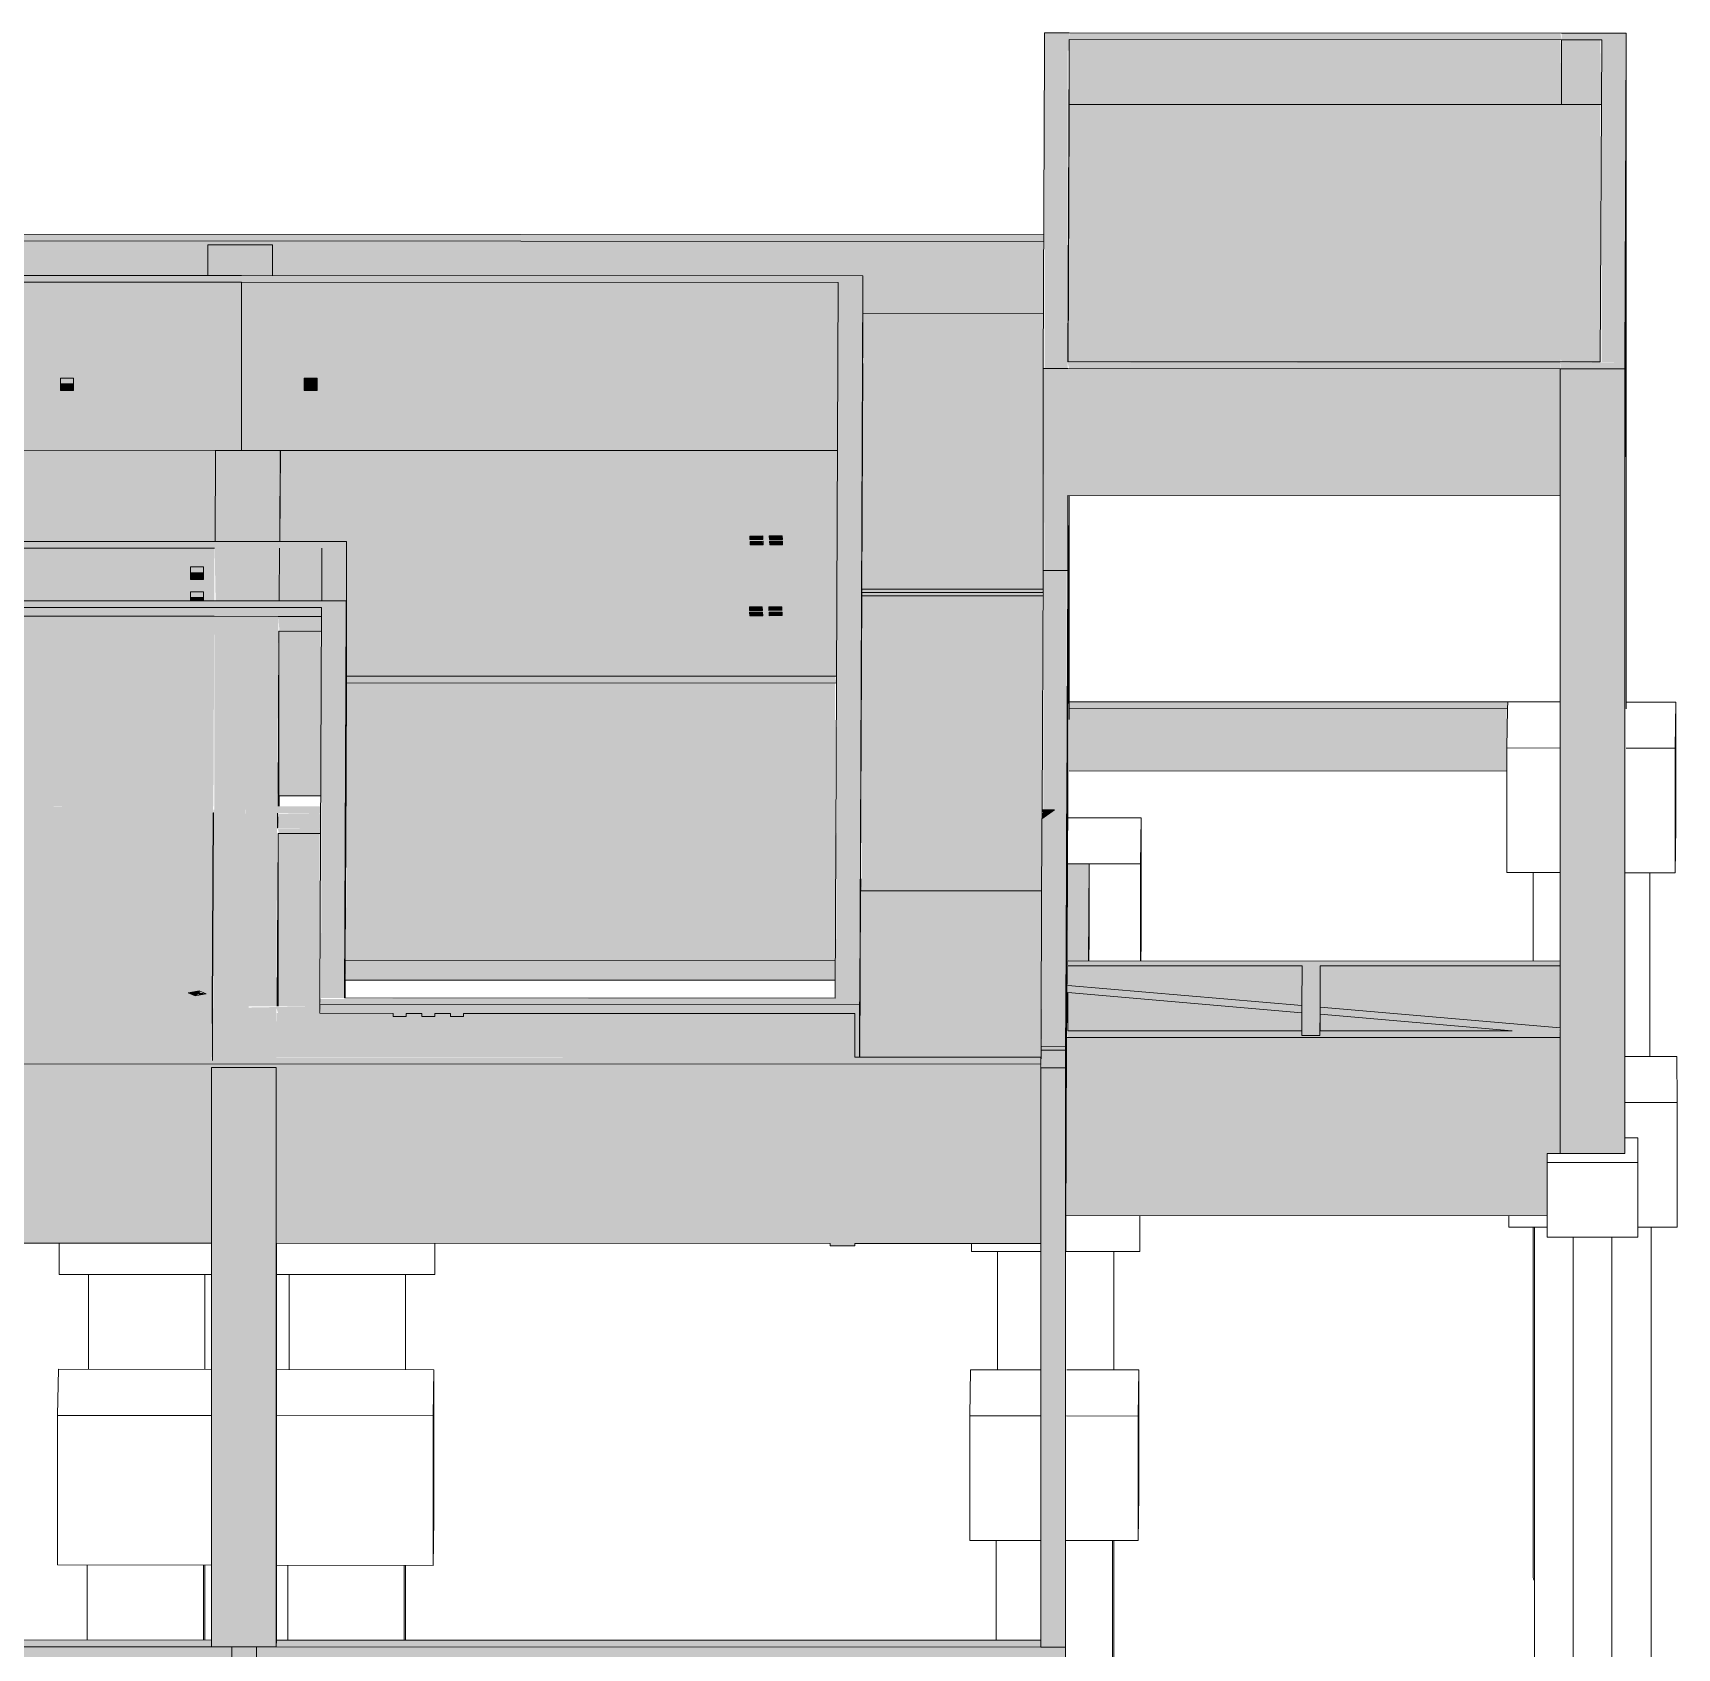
# Model space of a CAD drawing. Header units: centimetres. Extents: x -2102 to 22188, y -1637 to 88376.
# Drawn here: x 20918 to 22188, y 75452 to 76699 of the extents above; entities that cross this region are included whole.
import ezdxf

# ---------------------------------------------------------------- set-up
doc = ezdxf.new("R2010")
doc.units = ezdxf.units.CM
for name, color, linetype, lineweight in [('A-FLOR', 7, 'Continuous', 18), ('S-BEAM', 7, 'Continuous', 18), ('S-COLS', 7, 'Continuous', 18), ('S-FNDN', 7, 'Continuous', 18)]:
    doc.layers.add(name, color=color, linetype=linetype, lineweight=lineweight)

msp = doc.modelspace()

# ---------------------------------------------------------------- hatches: boundary and pattern name
at = {"layer": 'A-FLOR', "true_color": 0xbfbfbf}
for points in [[(22097.58, 76445.37), (22097.8, 76445.37), (22098.67, 76449.81), (22128.6, 76449.8), (22128.58, 76644.1), (21718.37, 76644.24), (21718.33, 76445.5), (22097.55, 76445.37)], [(21698.29, 76448.59), (21698.25, 76482.66), (21559.02, 76482.71), (21559.03, 76448.63), (21698.25, 76448.59)], [(21698.27, 76444.21), (21698.25, 76448.59), (21559.02, 76448.59), (21559.03, 76444.25), (21698.25, 76444.21)], [(21698.19, 76269.94), (21698.25, 76444.21), (21559.02, 76444.25), (21559.02, 76269.99), (21697.43, 76269.94)], [(22128.58, 76445.36), (22128.58, 76449.8), (22097.82, 76449.8), (22098.67, 76445.37), (22120.65, 76445.36)], [(21471.86, 76308.24), (21481.7, 76308.57), (21481.7, 76311.02), (21471.7, 76310.98), (21471.85, 76308.28)], [(21486.85, 76308.3), (21496.7, 76308.35), (21496.7, 76311.08), (21486.7, 76310.98), (21486.85, 76308.35)], [(21141.05, 76260.89), (21140.91, 76301.48), (21108.38, 76301.49), (21108.38, 76260.9), (21140.91, 76260.89)], [(21472.09, 76304.13), (21481.93, 76304.2), (21481.36, 76306.91), (21471.93, 76306.87), (21472.09, 76304.18)], [(21487.09, 76304.2), (21496.93, 76304.24), (21496.36, 76306.98), (21486.93, 76306.91)], [(21697.2, 76046.36), (21697.43, 76267.29), (21558.24, 76267.33), (21558.24, 76046.4), (21696.76, 76046.36)], [(21057.43, 76102.36), (21058.08, 76248.98), (20601.68, 76249.41), (20601.04, 76102.51), (21057.13, 76102.36)], [(21471.52, 76253.51), (21481.36, 76253.55), (21481.36, 76256.29), (21471.36, 76256.24), (21471.52, 76253.55)], [(21471.75, 76249.4), (21481.6, 76249.45), (21481.36, 76252.18), (21471.6, 76252.14), (21471.75, 76249.45)], [(21486.52, 76253.57), (21496.36, 76253.61), (21496.36, 76256.35), (21486.36, 76256.29), (21486.52, 76253.61)], [(21486.75, 76249.47), (21496.59, 76249.51), (21496.36, 76252.24), (21486.6, 76252.2)], [(21537.71, 75983.33), (21537.58, 76197.47), (21160.22, 76197.59), (21159.91, 75983.45), (21537.58, 75983.33)], [(21160.22, 76197.59), (21160.63, 76197.59), (21160.22, 76202.67)], [(21538.65, 76197.47), (21537.58, 76202.67), (21160.63, 76202.67), (21160.63, 76197.59), (21538.28, 76197.47)], [(21696.57, 75900.58), (21696.76, 76036.92), (21557.22, 76036.96), (21557.4, 75908.52), (21696.59, 75908.47), (21696.57, 75903.27)], [(21537.64, 75967.94), (21537.58, 75983.33), (21159.28, 75983.33), (21159.91, 75968.06), (21537.58, 75967.94)], [(21043.36, 75955.96), (21046.51, 75957.42), (21046.51, 75959.73), (21038.05, 75958.28), (21040.02, 75957.42)], [(21046.51, 75956.5), (21051.83, 75957.42), (21046.51, 75958.65), (21046.51, 75957.42)], [(21056.04, 75906.09), (21056.1, 75906.09), (21056.03, 75906.09)]]:
    msp.add_hatch(color=9, dxfattribs=at).paths.add_polyline_path(points, flags=0)
h = msp.add_hatch(color=9, dxfattribs=at)
h.paths.add_polyline_path([(21049.76, 76263.42), (21049.76, 76267.84), (21039.76, 76267.84), (21039.76, 76263.43), (21042.06, 76263.43)], flags=0)
h.paths.add_polyline_path([(20748.38, 76263.52), (20748.38, 76267.94), (20738.38, 76267.94), (20738.38, 76263.53), (20747.3, 76263.52)], flags=0)
h.paths.add_polyline_path([(20898.94, 76270.21), (20898.94, 76274.62), (20888.94, 76274.62), (20888.94, 76270.21)], flags=0)
h.paths.add_polyline_path([(21039.76, 76277.46), (21039.78, 76282.66), (21049.76, 76282.66), (21049.76, 76287.08), (21039.76, 76287.08), (21039.76, 76282.66)], flags=0)
h.paths.add_polyline_path([(20738.38, 76277.77), (20738.4, 76282.76), (20748.38, 76282.76), (20748.38, 76287.18), (20738.38, 76287.18), (20738.38, 76282.76)], flags=0)
h.paths.add_polyline_path([(21058.86, 76306.7), (21059.17, 76377.09), (20671.02, 76377.22), (20670.84, 76306.83), (21058.38, 76306.7)], flags=0)
h = msp.add_hatch(color=9, dxfattribs=at)
h.paths.add_polyline_path([(21538.68, 76202.67), (21539.44, 76376.93), (21108.9, 76377.08), (21108.9, 76306.69), (21160.25, 76306.67), (21160.63, 76202.79), (21537.58, 76202.67)], flags=0)
h.paths.add_polyline_path([(21481.52, 76253.55), (21471.52, 76253.51), (21472.09, 76256.25), (21481.36, 76256.29)], flags=0)
h.paths.add_polyline_path([(21472.09, 76249.4), (21471.75, 76249.4), (21472.09, 76252.14), (21481.6, 76252.14), (21481.75, 76249.45)], flags=0)
h.paths.add_polyline_path([(21486.75, 76249.47), (21487.09, 76252.2), (21496.59, 76252.25), (21496.36, 76249.51)], flags=0)
h.paths.add_polyline_path([(21486.52, 76253.57), (21486.75, 76256.31), (21496.36, 76256.35), (21496.36, 76253.61), (21486.6, 76253.57)], flags=0)
h.paths.add_polyline_path([(21472.09, 76304.13), (21472.13, 76306.87), (21481.93, 76306.91), (21481.36, 76304.17), (21475.62, 76304.15)], flags=0)
h.paths.add_polyline_path([(21487.09, 76304.2), (21487.09, 76306.94), (21496.93, 76306.98), (21496.36, 76304.24)], flags=0)
h.paths.add_polyline_path([(21486.85, 76308.3), (21486.7, 76311.04), (21496.7, 76310.98), (21496.36, 76308.34), (21486.93, 76308.3)], flags=0)
h.paths.add_polyline_path([(21471.93, 76308.24), (21471.86, 76308.24), (21472.09, 76310.98), (21481.7, 76310.98), (21481.36, 76308.28), (21472.09, 76308.24)], flags=0)
h = msp.add_hatch(color=9, dxfattribs=at)
h.paths.add_polyline_path([(21056.04, 75908.69), (21056.3, 75908.69), (21057.13, 76097.16), (20601.01, 76097.31), (20600.18, 75908.84), (21056.02, 75908.69)], flags=0)
h.paths.add_polyline_path([(21043.36, 75955.96), (21038.05, 75958.28), (21046.51, 75959.73), (21051.83, 75957.42), (21046.51, 75956.5)], flags=0)
h.paths.add_polyline_path([(20628.23, 75979.78), (20622.91, 75982.09), (20631.38, 75983.55), (20636.7, 75981.23), (20631.38, 75980.32)], flags=0)
h = msp.add_hatch(color=9, dxfattribs=at)
h.paths.add_polyline_path([(21057.15, 76090.81), (21057.38, 76090.82), (21057.13, 76090.81)], flags=0)
h.paths.add_polyline_path([(21057.18, 76097.16), (21057.41, 76097.31), (21057.15, 76097.16)], flags=0)
h = msp.add_hatch(color=9, dxfattribs=at)
h.paths.add_polyline_path([(21533.8, 75908.53), (21533.8, 75942.32), (21250.53, 75942.32), (21250.51, 75939.96), (21240.51, 75939.96), (21240.51, 75942.42), (21228.42, 75942.42), (21228.4, 75939.99), (21218.4, 75939.99), (21218.27, 75942.43), (21206.32, 75942.42), (21206.3, 75939.98), (21196.3, 75939.99), (21196.3, 75942.43), (21106.19, 75942.73), (21106.04, 75908.67), (21519.06, 75908.53)], flags=0)
h.paths.add_polyline_path([(21250.53, 75939.95), (21250.53, 75939.96), (21318.54, 75939.96)], flags=0)
at = {"layer": 'S-BEAM', "true_color": 0xbfbfbf}
for points in [[(22098.67, 76694.13), (22097.82, 76699.33), (21718.39, 76699.45), (21718.37, 76694.25), (22097.82, 76694.13)], [(22098.67, 76644.11), (22097.82, 76694.13), (21718.37, 76694.13), (21718.37, 76644.24), (22097.82, 76644.11)], [(22147.55, 76445.35), (22147.58, 76445.35), (22148.67, 76694.11), (22129.67, 76694.12), (22129.67, 76445.36), (22138.82, 76445.36)], [(21717.25, 76440.3), (21717.27, 76685.77), (21699.33, 76685.78), (21699.37, 76440.3), (21715.03, 76440.3)], [(21698.68, 76538.45), (21698.25, 76543.65), (20273.26, 76544.26), (20263.57, 76539.12), (20246.71, 76541.49), (20245.63, 76544.27), (20122.9, 76544.27), (20123.09, 76539.12), (21698.25, 76538.45)], [(21103.08, 76512.12), (21103.08, 76535.82), (21053.11, 76535.6), (21053.11, 76512.14), (21088.97, 76512.13)], [(21079.15, 76506.93), (21079.15, 76512.13), (20671.04, 76512.27), (20671.02, 76507.07), (21059.17, 76506.94)], [(21559.02, 76506.77), (21559.04, 76511.97), (21079.17, 76512.13), (21079.17, 76506.93), (21558.24, 76506.77)], [(21556.58, 75954.25), (21559.02, 76506.77), (21540.02, 76506.78), (21538.28, 75954.25), (21539.22, 75954.25)], [(21717.25, 76284.48), (21717.25, 76440.3), (21698.25, 76440.3), (21699.33, 76284.49), (21716.58, 76284.48)], [(22097.55, 76342.06), (22097.55, 76440.17), (21717.25, 76440.3), (21717.25, 76342.19), (21719.59, 76342.19)], [(22097.55, 76440.17), (22097.55, 76445.37), (21717.27, 76444.61), (21718.33, 76440.3), (22063.46, 76440.18)], [(21717.45, 76445.5), (21717.49, 76445.5), (21717.45, 76449.81)], [(22147.58, 76441.88), (22147.67, 76442.66), (22147.58, 76441.88)], [(20949.26, 76423.3), (20949.26, 76428.5), (20939.28, 76428.5), (20939.26, 76423.3)], [(21137.58, 76423.23), (21137.58, 76427.61), (21127.6, 76427.62), (21127.58, 76423.24), (21133.87, 76423.23)], [(21137.58, 76427.61), (21137.58, 76432.85), (21127.6, 76432.83), (21127.6, 76427.62), (21131.03, 76427.62)], [(22147.58, 76385.85), (22147.6, 76385.85), (22147.58, 76394.06)], [(22147.58, 76394.06), (22147.63, 76394.06), (22147.58, 76394.06)], [(21108.7, 76306.69), (21108.4, 76377.07), (21059.17, 76377.09), (21059.17, 76306.7), (21108.4, 76306.69)], [(21160.22, 76301.47), (21160.22, 76306.67), (20670.45, 76306.83), (20670.68, 76301.63), (21159.91, 76301.47)], [(21049.76, 76277.46), (21049.76, 76282.66), (21039.78, 76282.66), (21039.76, 76277.46)], [(21706.93, 76099.54), (21716.46, 76106.38), (21716.46, 76284.48), (21698.25, 76284.49), (21698.51, 76099.55)], [(21159.91, 76255.68), (21159.91, 76260.88), (20650.93, 76261.04), (20651.63, 76255.85), (21158.58, 76255.68)], [(21049.76, 76260.92), (21049.76, 76263.42), (21039.78, 76263.43), (21039.77, 76260.92)], [(21698.17, 76267.29), (21697.43, 76269.94), (21558.3, 76269.94), (21559.02, 76267.33), (21697.43, 76267.29)], [(21082.11, 76099.75), (21082.14, 76099.75), (21082.17, 76106.59), (21106.91, 76106.59), (21107.54, 76248.97), (21058.08, 76248.97), (21058.08, 76099.76), (21067.88, 76099.75)], [(21140.83, 76238.37), (21140.88, 76248.96), (21107.55, 76248.96), (21108.38, 76238.38), (21139.58, 76238.37)], [(21158.58, 75954.38), (21159.91, 76255.68), (21140.91, 76255.69), (21140.61, 75954.39)], [(22056.34, 76129.55), (22056.34, 76177.64), (21718.37, 76177.64), (21718.37, 76129.66), (21982.48, 76129.58)], [(22056.96, 76177.64), (22056.96, 76182.84), (21718.39, 76182.95), (21718.39, 76177.75), (21955.6, 76177.68)], [(21159.7, 76165.76), (21159.71, 76165.76), (21159.7, 76167.13)], [(21159.73, 76149.28), (21159.74, 76149.52), (21159.65, 76149.28)], [(21057.13, 76097.16), (21057.13, 76102.36), (20576.16, 76102.51), (20576.16, 76099.92), (20601.03, 76099.62), (20601.04, 76097.31), (21056.74, 76097.16)], [(21084.59, 75946.17), (21084.76, 75947.95), (21106.21, 75947.95), (21106.58, 76092.9), (21082.11, 76092.91), (21081.83, 76099.75), (21057.42, 76099.75), (21057.43, 75946.18), (21084.48, 75946.17)], [(21106.85, 76092.9), (21107.54, 76097.14), (21140.21, 76097.13), (21139.58, 76102.33), (21106.89, 76102.34), (21106.87, 76106.58), (21082.17, 76106.58), (21082.17, 76092.91), (21106.58, 76092.9)], [(21140.16, 76085.59), (21139.58, 76097.13), (21106.92, 76096.6), (21108.07, 76085.6), (21139.58, 76085.59)], [(21108.05, 76102.34), (21108.08, 76102.34), (21107.75, 76102.34)], [(21108.11, 76102.34), (21108.18, 76102.34), (21108.09, 76102.34)], [(21159.5, 76102.79), (21159.53, 76102.79), (21159.5, 76102.79)], [(21715.76, 75945.82), (21716.46, 76106.38), (21697.4, 76092.7), (21697.4, 75945.83), (21707.75, 75945.83)], [(21702.92, 76096.66), (21706.93, 76099.54), (21697.43, 76099.54), (21698.51, 76096.66)], [(21697.46, 76092.75), (21702.92, 76096.66), (21697.46, 76096.66)], [(21716.45, 76103.49), (21716.46, 76103.55), (21716.45, 76103.49)], [(21716.46, 76103.55), (21716.58, 76103.56), (21716.46, 76103.56)], [(21140.14, 76081.35), (21139.58, 76085.59), (21107.15, 76085.22), (21108.07, 76081.36), (21139.58, 76081.35)], [(21139.56, 75947.93), (21139.58, 76081.35), (21107.39, 76081.36), (21107.45, 75947.94), (21118.01, 75947.94)], [(21159.31, 76056.27), (21159.33, 76056.3), (21159.31, 76056.27)], [(21697.16, 76036.92), (21696.76, 76046.36), (21557.45, 76046.41), (21558.24, 76036.96), (21696.76, 76036.92)], [(21716.1, 76022.9), (21716.11, 76023.19), (21716.1, 76023.19)], [(21716.24, 76027.01), (21716.25, 76027.01), (21716.24, 76027.01)], [(22097.55, 75979), (22096.99, 75982.83), (21716.68, 75982.96), (21717.51, 75979.12), (22096.99, 75979)], [(21159.1, 75968.23), (21159.11, 75968.23), (21158.98, 75968.23)], [(21159.16, 75968.06), (21159.28, 75968.23), (21159.12, 75968.06)], [(21912.05, 75925.22), (21912.29, 75979.06), (21898.29, 75979.06), (21898.29, 75925.22)], [(21898.07, 75928.93), (21898.05, 75942.92), (21717.4, 75958.52), (21717.4, 75928.99), (21898.05, 75928.93)], [(21898.13, 75942.91), (21898.13, 75948.36), (21717.43, 75963.97), (21717.49, 75958.51), (21795.55, 75951.77)], [(21084.59, 75906.08), (21084.59, 75946.17), (21056.74, 75946.18), (21056.74, 75906.09), (21067.88, 75906.08)], [(21106.02, 75906.07), (21106.03, 75906.09), (21106.02, 75946.16), (21084.59, 75946.16), (21084.6, 75906.08), (21099.95, 75906.07)], [(21139.56, 75942.73), (21139.56, 75947.93), (21084.6, 75946.9), (21084.6, 75946.17), (21106.21, 75946.16), (21107.34, 75942.74), (21118.01, 75942.74)], [(21106.75, 75947.94), (21106.8, 75947.95), (21106.27, 75947.94)], [(21107.15, 75947.94), (21107.36, 75947.94), (21107.13, 75947.94)], [(21556.56, 75949.05), (21556.56, 75954.25), (21139.58, 75953.54), (21140.61, 75949.19), (21539.16, 75949.05)], [(21552.8, 75908.52), (21552.95, 75942.32), (21533.95, 75942.32), (21533.95, 75908.53), (21551.48, 75908.52)], [(21715.57, 75916.95), (21715.63, 75916.95), (21715.76, 75945.82), (21696.76, 75945.82), (21697.4, 75916.96), (21707.75, 75916.95)], [(22097.55, 75928.87), (22096.55, 75931.23), (21912.15, 75947.15), (21912.29, 75941.69), (22060.65, 75928.88), (22096.99, 75928.87)], [(22060.65, 75928.88), (21912.13, 75941.7), (21912.13, 75928.93), (22020.39, 75928.89)], [(21715.63, 75914.07), (21715.57, 75916.95), (21696.63, 75916.95), (21697.4, 75914.07), (21715.57, 75914.07)], [(22097.55, 75923.67), (22096.99, 75928.87), (21912.07, 75928.88), (21912.05, 75925.22), (21898.05, 75925.22), (21898.05, 75928.93), (21716.4, 75928.52), (21717.4, 75923.79), (22096.99, 75923.67)], [(22087.52, 75786.13), (22087.58, 75834.22), (22097.55, 75834.22), (22097.55, 75923.67), (21716.4, 75923.79), (21716.4, 75786.25), (22070.52, 75786.13)], [(21696.57, 75903.27), (21696.57, 75908.47), (21106.04, 75908.53), (21106.02, 75906.07), (21056.03, 75906.09), (21056.02, 75908.69), (20600.16, 75908.83), (20575.3, 75905.96), (20575.29, 75903.64), (21669.46, 75903.28)], [(21552.8, 75908.52), (21552.95, 75908.64), (21552.8, 75908.53)], [(21556.56, 75908.52), (21556.58, 75908.66), (21556.56, 75908.53)], [(21556.58, 75908.52), (21556.66, 75908.66), (21556.58, 75908.53)], [(21696.57, 75764.77), (21696.57, 75903.27), (20575.29, 75903.27), (20575.3, 75900.76), (20600.16, 75900.58), (20600.16, 75765.13), (21056.02, 75764.98), (21056.74, 75900.6), (21106.02, 75900.58), (21106.02, 75764.97), (21669.46, 75764.78)], [(21552.78, 75762.9), (21552.78, 75764.82), (21533.78, 75764.77), (21533.78, 75762.9)], [(21056.02, 75453.35), (21056.02, 75458.55), (20666.28, 75458.68), (20653.35, 75453.48), (21040.27, 75453.35)], [(21087.05, 75405.25), (21071.78, 75453.34), (20653.35, 75453.48), (20653.35, 75429.96), (20693.16, 75421.69), (20711.9, 75428.45), (20759.69, 75418.52), (20759.69, 75407.87), (20771.82, 75405.35), (21071.78, 75405.25)], [(21696.57, 75453.14), (21696.57, 75458.34), (21106.04, 75458.53), (21106.04, 75453.33), (21641.07, 75453.16)]]:
    msp.add_hatch(color=9, dxfattribs=at).paths.add_polyline_path(points, flags=0)
h = msp.add_hatch(color=9, dxfattribs=at)
h.paths.add_polyline_path([(20939.26, 76423.35), (20939.97, 76428.5), (20949.26, 76428.5), (20949.26, 76432.91), (20939.26, 76432.91), (20939.26, 76428.5)], flags=0)
h.paths.add_polyline_path([(20779.05, 76423.35), (20779.07, 76428.55), (20789.05, 76429.05), (20789.05, 76432.97), (20779.05, 76432.92), (20779.05, 76428.55)], flags=0)
h.paths.add_polyline_path([(20256.39, 76452.36), (20255.81, 76539.07), (20122.87, 76539.12), (20123.48, 76452.4), (20255.81, 76452.36)], flags=0)
h.paths.add_polyline_path([(20122.9, 76457.6), (20122.9, 76457.61), (20122.9, 76499.18)], flags=0)
h.paths.add_polyline_path([(21698.44, 76482.66), (21698.25, 76538.45), (20275.85, 76539.06), (20275.85, 76505.66), (20553.09, 76505.66), (20553.11, 76536.05), (20603.09, 76535.84), (20603.11, 76505.56), (20652.01, 76505.66), (20652.04, 76512.27), (21053.08, 76512.27), (21053.11, 76535.84), (21103.08, 76535.82), (21103.08, 76512.12), (21559.04, 76511.97), (21559.03, 76482.71), (21698.25, 76482.66)], flags=0)
h.paths.add_polyline_path([(20719.26, 76482.98), (20719.26, 76483), (20716.95, 76482.98)], flags=0)
h = msp.add_hatch(color=9, dxfattribs=at)
h.paths.add_polyline_path([(21079.15, 76377.08), (21079.15, 76506.93), (20671.02, 76507.07), (20671.02, 76377.22), (21061.29, 76377.09)], flags=0)
h.paths.add_polyline_path([(20949.26, 76423.3), (20939.26, 76423.35), (20939.26, 76432.92), (20949.26, 76432.91), (20949.26, 76423.3)], flags=0)
h.paths.add_polyline_path([(20789.05, 76423.35), (20779.05, 76423.35), (20779.05, 76432.97), (20789.05, 76432.92)], flags=0)
h.paths.add_polyline_path([(20716.95, 76473.39), (20709.26, 76473.39), (20709.26, 76483.01), (20719.26, 76482.98), (20719.26, 76473.39)], flags=0)
h = msp.add_hatch(color=9, dxfattribs=at)
h.paths.add_polyline_path([(21539.44, 76376.93), (21540.02, 76506.78), (21079.15, 76506.93), (21079.15, 76377.08), (21539.25, 76376.93)], flags=0)
h.paths.add_polyline_path([(21137.58, 76423.23), (21127.58, 76423.24), (21127.58, 76432.86), (21137.58, 76432.85)], flags=0)
h = msp.add_hatch(color=9, dxfattribs=at)
h.paths.add_polyline_path([(21717.39, 76158.38), (21717.45, 76158.38), (21717.39, 76158.71)], flags=0)
h.paths.add_polyline_path([(21717.33, 76445.5), (21717.45, 76445.5), (21717.27, 76445.5)], flags=0)
h = msp.add_hatch(color=9, dxfattribs=at)
h.paths.add_polyline_path([(21160.22, 76202.79), (21159.91, 76301.47), (21141.22, 76301.48), (21141.22, 76260.89), (21159.93, 76260.88), (21159.91, 76202.79)], flags=0)
h.paths.add_polyline_path([(21058.21, 76260.92), (21058.09, 76301.5), (20670.42, 76301.63), (20670.5, 76261.04), (20738.38, 76261.04), (20738.38, 76267.94), (20748.38, 76267.94), (20748.38, 76261.02), (21039.76, 76261.04), (21039.76, 76267.84), (21049.76, 76267.84), (21049.76, 76260.92), (21058.09, 76260.92)], flags=0)
h.paths.add_polyline_path([(20898.94, 76265.01), (20888.94, 76265.01), (20888.94, 76274.63), (20898.94, 76274.62), (20898.94, 76265.01)], flags=0)
h.paths.add_polyline_path([(21049.76, 76277.46), (21039.76, 76277.46), (21039.76, 76287.08), (21049.76, 76287.08)], flags=0)
h.paths.add_polyline_path([(20748.38, 76277.56), (20738.38, 76277.56), (20738.38, 76287.18), (20748.38, 76287.18)], flags=0)
h = msp.add_hatch(color=9, dxfattribs=at)
h.paths.add_polyline_path([(21107.55, 76237.42), (21107.55, 76238.38), (21107.54, 76237.42)], flags=0)
h.paths.add_polyline_path([(21108.21, 76260.9), (21108.38, 76301.49), (21058.38, 76301.49), (21059.17, 76260.92), (21108.08, 76260.9)], flags=0)
h = msp.add_hatch(color=9, dxfattribs=at)
h.paths.add_polyline_path([(21140.27, 76110.45), (21140.28, 76237.41), (21108.08, 76237.42), (21108.08, 76110.46), (21139.58, 76110.45)], flags=0)
h.paths.add_polyline_path([(21140.88, 76248.96), (21140.91, 76255.69), (20650.91, 76255.85), (20652.08, 76249.12), (21139.58, 76248.96)], flags=0)
h = msp.add_hatch(color=9, dxfattribs=at)
h.paths.add_polyline_path([(21107.15, 76081.36), (21107.39, 76081.36), (21107.15, 76082.15)], flags=0)
h.paths.add_polyline_path([(21106.89, 76090.8), (21107.13, 76090.8), (21106.89, 76094.25)], flags=0)
h.paths.add_polyline_path([(21106.89, 76102.34), (21106.91, 76102.34), (21106.91, 76106.58)], flags=0)
h = msp.add_hatch(color=9, dxfattribs=at)
h.paths.add_polyline_path([(21717.27, 75928.99), (21717.4, 75929), (21716.72, 75928.99)], flags=0)
h.paths.add_polyline_path([(21733.4, 75982.95), (21733.74, 76057.89), (21717.01, 76057.92), (21717.51, 75982.96), (21719.59, 75982.96)], flags=0)
h = msp.add_hatch(color=9, dxfattribs=at)
h.paths.add_polyline_path([(21717.4, 75931.03), (21717.49, 75963.96), (21898.15, 75948.36), (21898.13, 75979.06), (21716.66, 75979.12), (21717.27, 75931.03)], flags=0)
h.paths.add_polyline_path([(22097.55, 75931.14), (22097.55, 75979), (21912.29, 75979.06), (21912.36, 75947.13), (22096.55, 75931.23)], flags=0)
h = msp.add_hatch(color=9, dxfattribs=at)
h.paths.add_polyline_path([(21139.56, 75942.73), (21139.56, 75942.45), (21145.29, 75942.45)], flags=0)
h.paths.add_polyline_path([(21556.56, 75908.52), (21556.56, 75949.05), (21139.56, 75949.05), (21140.61, 75942.68), (21168.14, 75942.44), (21196.32, 75942.42), (21196.32, 75939.98), (21206.3, 75939.99), (21206.32, 75942.43), (21218.42, 75942.42), (21218.42, 75939.99), (21228.4, 75939.99), (21228.42, 75942.42), (21240.53, 75942.42), (21240.53, 75939.96), (21250.51, 75939.96), (21250.53, 75942.42), (21552.95, 75942.32), (21553.05, 75908.52)], flags=0)
h = msp.add_hatch(color=9, dxfattribs=at)
h.paths.add_polyline_path([(21641.02, 75257.9), (21641.07, 75306), (21715.57, 75306), (21715.57, 75453.13), (21071.78, 75453.34), (21087.05, 75405.25), (21071.78, 75405.25), (21071.78, 75353.1), (21077.26, 75351.96), (21077.26, 75341.91), (21171.22, 75322.4), (21188.37, 75328.59), (21236.17, 75318.66), (21236.17, 75308.91), (21330.7, 75289.28), (21347.32, 75295.27), (21395.12, 75285.35), (21395.12, 75257.99), (21619.33, 75257.91)], flags=0)
h.paths.add_polyline_path([(21152.1, 75258.07), (21152.1, 75271.75), (21118.52, 75278.73), (21118.52, 75258.08)], flags=0)
at = {"layer": 'S-COLS', "true_color": 0xc0c0c0}
for points in [[(21718.33, 76685.77), (21718.37, 76699.45), (21699.39, 76699.46), (21699.33, 76685.78), (21717.45, 76685.77)], [(22148.67, 76694.11), (22148.67, 76699.31), (22098.7, 76699.33), (22098.7, 76694.13), (22147.82, 76694.11)], [(22147.55, 75834.2), (22147.55, 76440.15), (22097.55, 76440.15), (22097.55, 75834.22), (22145.81, 75834.2)], [(22147.55, 76440.15), (22147.55, 76445.35), (22097.57, 76444.59), (22097.82, 76440.17), (22145.6, 76440.15)], [(22148.67, 76177.61), (22148.7, 76445.35), (22148.67, 76181.22)], [(22147.55, 75834.2), (22147.58, 76093.48), (22147.55, 75845.38)], [(21715.57, 75900.38), (21715.57, 75914.07), (21696.63, 75914.07), (21697.4, 75900.39), (21711.6, 75900.38)], [(21106.02, 75453.33), (21106.02, 75900.58), (21056.02, 75900.58), (21056.02, 75453.35), (21105.98, 75453.33)], [(21715.57, 75453.13), (21715.57, 75900.38), (21696.57, 75900.39), (21696.57, 75453.14)], [(21106.02, 75453.34), (21106.04, 75680.73), (21106.02, 75458.53)], [(21715.57, 75453.13), (21715.63, 75680.73), (21715.57, 75458.33)]]:
    msp.add_hatch(color=9, dxfattribs=at).paths.add_polyline_path(points, flags=0)
h = msp.add_hatch(color=9, dxfattribs=at)
h.paths.add_polyline_path([(22147.68, 76456.36), (22147.67, 76456.58), (22147.67, 76456.36)], flags=0)
h.paths.add_polyline_path([(22147.68, 76449.8), (22147.82, 76449.8), (22147.68, 76449.8)], flags=0)
h.paths.add_polyline_path([(22129.45, 76644.1), (22128.58, 76694.12), (22098.67, 76694.12), (22098.67, 76644.11), (22128.82, 76644.1)], flags=0)

# ---------------------------------------------------------------- linework, layer by layer
at = {"layer": 'A-FLOR', "lineweight": 9}
for p, q in [((21718.37, 76644.24), (21718.33, 76635.76)), ((22129.45, 76644.1), (21718.37, 76644.24)), ((21718.33, 76635.58), (21717.49, 76445.5)), ((21698.44, 76482.66), (21559.02, 76482.71)), ((21559.02, 76444.25), (21558.25, 76269.99)), ((21059.17, 76377.09), (20671.02, 76377.22)), ((21058.86, 76306.7), (21059.17, 76377.09)), ((21108.9, 76377.08), (21108.7, 76306.69)), ((21539.44, 76376.93), (21108.9, 76377.08)), ((21471.7, 76310.98), (21481.7, 76311.02)), ((21471.86, 76308.24), (21471.7, 76310.98)), ((21481.7, 76311.02), (21481.85, 76308.28)), ((21481.7, 76308.28), (21481.7, 76311.02)), ((21486.7, 76311.04), (21496.7, 76311.08)), ((21486.85, 76308.3), (21486.7, 76311.04)), ((21496.7, 76311.08), (21496.85, 76308.35)), ((21496.7, 76308.35), (21496.7, 76311.08)), ((21108.38, 76301.49), (21108.21, 76260.9)), ((21141.05, 76260.89), (21141.22, 76301.48)), ((21141.22, 76301.48), (21141.22, 76286.09)), ((21481.85, 76308.28), (21471.86, 76308.24)), ((21471.93, 76306.87), (21481.93, 76306.91)), ((21472.09, 76304.13), (21471.93, 76306.87)), ((21482.09, 76304.18), (21472.09, 76304.13)), ((21481.93, 76306.91), (21482.09, 76304.18)), ((21481.93, 76306.91), (21481.93, 76304.18)), ((21496.85, 76308.35), (21486.85, 76308.3)), ((21486.93, 76306.94), (21496.93, 76306.98)), ((21487.09, 76304.2), (21486.93, 76306.94)), ((21497.09, 76304.24), (21487.09, 76304.2)), ((21496.93, 76306.98), (21497.09, 76304.24)), ((21496.93, 76304.24), (21496.93, 76306.98)), ((21141.22, 76286.09), (21141.11, 76260.89)), ((21698.17, 76267.29), (21558.24, 76267.33)), ((21558.25, 76269.99), (21698.19, 76269.94)), ((21558.25, 76267.33), (21558.25, 76269.99)), ((21471.36, 76256.24), (21481.36, 76256.29)), ((21471.52, 76253.51), (21471.36, 76256.24)), ((21481.52, 76253.55), (21471.52, 76253.51)), ((21471.6, 76252.14), (21481.6, 76252.18)), ((21471.75, 76249.4), (21471.6, 76252.14)), ((21481.75, 76249.45), (21471.75, 76249.4)), ((21481.36, 76256.29), (21481.52, 76253.55)), ((21481.36, 76253.53), (21481.36, 76256.29)), ((21481.6, 76252.18), (21481.75, 76249.45)), ((21481.6, 76252.18), (21481.6, 76249.44)), ((21486.36, 76256.31), (21496.36, 76256.35)), ((21486.52, 76253.57), (21486.36, 76256.31)), ((21496.52, 76253.61), (21486.52, 76253.57)), ((21486.6, 76252.2), (21496.59, 76252.25)), ((21486.75, 76249.47), (21486.6, 76252.2)), ((21496.75, 76249.51), (21486.75, 76249.47)), ((21496.36, 76256.35), (21496.52, 76253.61)), ((21496.36, 76253.59), (21496.36, 76256.35)), ((21496.59, 76252.25), (21496.75, 76249.51)), ((21496.59, 76249.51), (21496.59, 76252.25)), ((21160.22, 76197.59), (21159.93, 76130.57)), ((21538.65, 76197.47), (21160.22, 76197.59)), ((21160.63, 76202.79), (21538.68, 76202.67)), ((21159.91, 76126.11), (21159.28, 75983.45)), ((21159.93, 76130.57), (21159.91, 76126.11)), ((21056.47, 75946.18), (21057.13, 76097.16)), ((21057.13, 76097.16), (21057.13, 76085.61)), ((21057.13, 76085.61), (21056.47, 75934.63)), ((21557.26, 76046.41), (21557.45, 76046.41)), ((21557.22, 76036.96), (21556.66, 75908.38)), ((21697.16, 76036.92), (21557.22, 76036.96)), ((21159.28, 75983.45), (21537.71, 75983.33)), ((21159.28, 75983.45), (21159.28, 75968.06)), ((21537.64, 75967.94), (21159.28, 75968.06)), ((21038.05, 75958.28), (21046.51, 75959.73)), ((21043.36, 75955.96), (21038.05, 75958.28)), ((21051.83, 75957.42), (21043.36, 75955.96)), ((21046.51, 75959.73), (21051.83, 75957.42)), ((21046.51, 75959.73), (21046.51, 75956.5)), ((21196.3, 75939.98), (21196.32, 75942.43)), ((21206.32, 75942.43), (21206.3, 75939.98)), ((21218.4, 75939.99), (21218.42, 75942.43)), ((21228.42, 75942.42), (21228.4, 75939.99)), ((21240.51, 75939.96), (21240.53, 75942.42)), ((21250.53, 75942.42), (21250.51, 75939.96)), ((21206.3, 75939.98), (21196.3, 75939.98)), ((21228.4, 75939.99), (21218.4, 75939.99)), ((21250.51, 75939.96), (21240.51, 75939.96))]:
    msp.add_line(p, q, dxfattribs=at)
at = {"layer": 'S-BEAM', "lineweight": 9}
for p, q in [((21718.37, 76694.25), (22098.67, 76694.13)), ((21718.37, 76694.25), (21718.37, 76644.24)), ((22098.7, 76699.33), (21718.39, 76699.45)), ((22098.67, 76644.11), (22098.67, 76694.13)), ((22129.67, 76694.12), (22128.58, 76445.36)), ((22147.58, 76445.35), (22148.67, 76694.11)), ((22148.67, 76596.01), (22148.67, 76694.11)), ((21698.25, 76440.3), (21699.33, 76685.78)), ((21718.33, 76685.77), (21717.27, 76445.5)), ((21718.33, 76635.76), (21718.33, 76685.77)), ((22147.82, 76401.71), (22148.67, 76596.01)), ((21698.71, 76543.65), (20273.26, 76544.26)), ((20275.85, 76539.06), (21698.68, 76538.45)), ((21053.08, 76512.14), (21053.08, 76535.84)), ((21053.08, 76535.84), (21103.08, 76535.82)), ((21103.08, 76535.82), (21103.08, 76512.12)), ((20671.02, 76507.07), (21079.15, 76506.93)), ((21079.17, 76512.13), (20671.04, 76512.27)), ((21079.15, 76506.93), (21540.02, 76506.78)), ((21079.15, 76506.93), (21079.15, 76377.09)), ((21079.15, 76377.09), (21079.15, 76506.93)), ((21559.04, 76511.97), (21079.17, 76512.13)), ((21540.02, 76506.78), (21537.58, 75954.25)), ((21556.58, 75954.25), (21559.02, 76506.77)), ((21559.02, 76506.77), (21559.04, 76511.97)), ((21559.04, 76511.97), (21559.04, 76449.45)), ((21717.39, 76460.18), (21717.45, 76473.86)), ((21717.45, 76473.86), (21717.45, 76445.5)), ((21717.39, 76445.5), (21717.39, 76460.18)), ((22147.67, 76456.3), (22147.67, 76456.59)), ((21559.03, 76448.63), (21559.04, 76449.45)), ((21698.25, 76284.49), (21698.25, 76440.3)), ((21698.25, 76440.3), (21717.25, 76440.3)), ((21717.25, 76440.3), (22097.55, 76440.17)), ((22097.58, 76445.37), (21717.27, 76445.5)), ((22097.55, 76342.06), (22097.55, 76440.17)), ((22147.58, 76445.35), (22147.58, 76347.25)), ((22147.67, 76441.88), (22147.67, 76441.59)), ((22147.79, 76444.6), (22147.82, 76449.8)), ((22147.79, 76396.51), (22147.79, 76444.6)), ((22147.82, 76449.8), (22147.82, 76401.71)), ((20939.26, 76432.92), (20949.26, 76432.91)), ((20939.26, 76423.3), (20939.26, 76432.92)), ((20939.28, 76428.5), (20939.26, 76423.3)), ((20939.28, 76432.93), (20939.28, 76428.5)), ((20939.28, 76428.5), (20949.26, 76428.5)), ((20949.26, 76432.91), (20949.26, 76423.3)), ((21127.58, 76432.86), (21137.58, 76432.85)), ((21127.58, 76423.24), (21127.58, 76432.86)), ((21127.6, 76427.62), (21127.58, 76423.24)), ((21127.6, 76432.86), (21127.6, 76427.62)), ((21137.58, 76427.61), (21127.6, 76427.62)), ((21137.58, 76432.85), (21137.58, 76423.23)), ((20949.26, 76423.3), (20939.26, 76423.3)), ((21137.58, 76423.23), (21127.58, 76423.24)), ((22147.6, 76400.28), (22147.63, 76408.49)), ((22147.6, 76385.85), (22147.6, 76400.28)), ((22147.63, 76408.49), (22147.63, 76394.06)), ((22147.79, 76396.51), (22147.58, 76347.25)), ((22147.63, 76394.06), (22147.6, 76385.85)), ((21059.17, 76377.09), (21058.86, 76306.7)), ((21059.17, 76377.09), (21109.17, 76377.07)), ((21108.86, 76306.69), (21109.17, 76377.07)), ((22097.55, 76342.06), (21717.25, 76342.19)), ((21717.25, 76342.19), (21717.25, 76284.48)), ((21717.39, 76144.7), (21717.39, 76342.19)), ((21717.45, 76342.19), (21717.45, 76158.38)), ((21717.45, 76158.38), (21718.26, 76342.19)), ((20670.42, 76301.63), (21058.38, 76301.5)), ((21160.25, 76306.67), (20670.45, 76306.83)), ((21108.21, 76260.9), (21108.38, 76301.49)), ((21160.22, 76301.47), (21160.25, 76306.67)), ((21160.25, 76306.67), (21160.25, 76197.59)), ((21039.76, 76287.08), (21049.76, 76287.08)), ((21039.76, 76277.46), (21039.76, 76287.08)), ((21039.78, 76287.1), (21039.78, 76282.66)), ((21049.76, 76287.08), (21049.76, 76277.46)), ((21039.78, 76282.66), (21039.76, 76277.46)), ((21049.76, 76277.46), (21039.76, 76277.46)), ((21039.78, 76282.66), (21049.76, 76282.66)), ((21698.25, 76284.49), (21697.43, 76099.55)), ((21717.25, 76284.48), (21698.25, 76284.49)), ((21716.46, 76106.38), (21717.25, 76284.48)), ((21717.25, 76113.28), (21717.25, 76284.48)), ((21159.93, 76260.88), (20669.93, 76261.04)), ((21039.76, 76267.84), (21049.76, 76267.84)), ((21039.76, 76260.92), (21039.76, 76267.84)), ((21039.78, 76263.43), (21039.77, 76260.92)), ((21039.78, 76267.84), (21039.78, 76263.43)), ((21039.78, 76263.43), (21049.76, 76263.42)), ((21049.76, 76267.84), (21049.76, 76260.92)), ((21159.91, 76255.68), (21159.93, 76260.88)), ((21159.93, 76260.88), (21159.93, 76131.04)), ((21557.26, 76046.41), (21558.24, 76267.33)), ((21558.27, 76264.79), (21558.3, 76269.99)), ((21558.27, 76264.79), (21698.16, 76264.74)), ((21698.19, 76269.94), (21558.3, 76269.99)), ((20650.91, 76255.85), (21140.91, 76255.69)), ((20650.91, 76249.12), (21058.08, 76248.98)), ((21107.54, 76248.97), (21058.08, 76248.98)), ((21107.54, 76248.97), (21140.88, 76248.96)), ((21140.91, 76255.69), (21139.58, 75954.39)), ((21158.58, 75954.38), (21159.91, 76255.68)), ((21108.08, 76237.42), (21107.48, 76102.34)), ((21140.83, 76237.41), (21108.08, 76237.42)), ((21108.08, 76110.46), (21108.08, 76237.42)), ((21159.73, 76176.75), (21159.74, 76178.12)), ((21159.73, 76167.13), (21159.73, 76176.75)), ((21159.74, 76178.12), (21159.74, 76168.5)), ((22057.07, 76182.84), (21718.33, 76182.95)), ((21718.37, 76177.75), (22056.96, 76177.64)), ((22056.96, 76177.64), (22057.07, 76182.84)), ((21159.71, 76165.76), (21159.71, 76169.47)), ((21159.71, 76165.76), (21159.73, 76167.13)), ((21159.72, 76156.16), (21159.74, 76158.9)), ((21159.74, 76168.5), (21159.73, 76167.13)), ((21159.74, 76158.9), (21159.74, 76149.28)), ((21159.72, 76146.55), (21159.72, 76156.16)), ((21159.74, 76149.28), (21159.72, 76146.55)), ((21717.39, 76144.7), (21717.25, 76113.28)), ((21159.42, 76121.54), (21159.43, 76122.9)), ((21159.42, 76111.92), (21159.42, 76121.54)), ((21159.43, 76122.9), (21159.43, 76113.29)), ((21159.73, 76119.05), (21159.74, 76120.42)), ((21159.74, 76120.42), (21159.74, 76110.8)), ((22056.34, 76129.55), (21718.37, 76129.66)), ((21140.27, 76110.45), (21108.08, 76110.46)), ((21108.08, 76110.46), (21108.08, 76102.34)), ((21108.21, 76110.5), (21108.18, 76102.34)), ((21159.4, 76110.69), (21159.42, 76111.92)), ((21159.43, 76113.29), (21159.42, 76111.92)), ((21159.52, 76109.67), (21159.53, 76112.41)), ((21159.52, 76100.05), (21159.52, 76109.67)), ((21159.53, 76112.41), (21159.53, 76102.79)), ((21159.71, 76117.22), (21159.71, 76108.68)), ((21159.73, 76109.44), (21159.73, 76119.05)), ((21159.74, 76110.8), (21159.73, 76109.44)), ((21717.25, 76113.28), (21716.46, 75935.18)), ((21716.56, 76113.87), (21716.58, 76117.98)), ((21716.56, 76099.45), (21716.56, 76113.87)), ((21716.58, 76117.98), (21716.58, 76103.55)), ((21057.41, 76097.16), (21056.74, 75946.18)), ((21057.13, 76097.16), (21057.41, 76097.16)), ((21057.15, 76097.36), (21057.15, 76090.81)), ((21106.89, 76090.8), (21106.89, 76096.89)), ((21159.53, 76102.79), (21159.52, 76100.05)), ((21706.93, 76099.54), (21697.4, 76092.7)), ((21697.43, 76099.55), (21706.93, 76099.54)), ((21697.43, 76096.66), (21697.43, 76099.55)), ((21702.92, 76096.66), (21697.43, 76096.66)), ((21697.46, 76092.75), (21697.46, 76096.66)), ((21715.76, 75945.82), (21716.46, 76106.38)), ((21716.4, 76089.81), (21716.46, 76103.49)), ((21716.46, 76106.38), (21716.46, 76103.49)), ((21716.46, 76103.49), (21716.46, 76106.38)), ((21716.46, 76103.49), (21716.46, 75935.18)), ((21716.58, 76103.55), (21716.56, 76099.45)), ((21057.13, 76085.61), (21057.13, 76094.27)), ((21057.13, 76094.27), (21057.41, 76094.27)), ((21057.13, 76033.95), (21057.13, 76085.61)), ((21057.15, 76090.81), (21057.15, 76039.14)), ((21106.87, 76094.25), (21106.87, 76085.6)), ((21107.13, 76094.25), (21106.87, 76094.25)), ((21106.87, 76085.6), (21107.13, 76085.6)), ((21107.15, 76090.8), (21106.89, 76090.8)), ((21107.13, 76085.6), (21107.13, 76094.25)), ((21697.4, 76092.7), (21696.76, 75945.83)), ((21716.4, 75921.49), (21716.4, 76089.81)), ((21107.39, 76081.36), (21106.8, 75947.93)), ((21140.14, 76081.35), (21107.39, 76081.36)), ((21107.39, 75954.4), (21107.39, 76081.36)), ((21159.31, 76063.15), (21159.33, 76065.89)), ((21159.31, 76053.54), (21159.31, 76063.15)), ((21159.33, 76065.89), (21159.33, 76056.27)), ((21733.74, 76057.89), (21717.01, 76057.92)), ((21733.4, 75982.95), (21733.74, 76057.89)), ((21733.74, 76000.18), (21733.74, 76057.89)), ((21159.33, 76056.27), (21159.31, 76053.54)), ((21557.26, 76036.84), (21557.26, 76046.41)), ((21557.31, 76046.41), (21557.27, 76036.82)), ((21557.4, 76036.96), (21557.45, 76046.41)), ((21159.11, 76035.58), (21159.12, 76038.32)), ((21159.11, 76025.96), (21159.11, 76035.58)), ((21159.12, 76038.32), (21159.12, 76028.7)), ((21557.4, 76036.96), (21697.16, 76036.92)), ((21716.24, 76037.33), (21716.25, 76041.43)), ((21716.24, 76022.9), (21716.24, 76037.33)), ((21716.25, 76041.43), (21716.25, 76027.01)), ((21159.12, 76028.7), (21159.11, 76025.96)), ((21159.11, 76017.71), (21159.12, 76019.07)), ((21159.12, 76019.07), (21159.12, 76009.45)), ((21716.25, 76027.01), (21716.24, 76022.9)), ((21159.11, 76008.09), (21159.11, 76017.71)), ((21159.12, 76009.45), (21159.11, 76008.09)), ((21733.74, 76000.18), (21733.66, 75982.95)), ((21159.11, 75977.85), (21159.12, 75980.59)), ((21159.12, 75980.59), (21159.12, 75970.97)), ((21159.22, 75969.77), (21159.28, 75983.45)), ((21159.28, 75983.45), (21159.28, 75968.06)), ((22097.55, 75982.83), (21717.51, 75982.96)), ((21158.9, 75970.11), (21158.92, 75972.85)), ((21158.9, 75960.49), (21158.9, 75970.11)), ((21158.92, 75972.85), (21158.92, 75963.23)), ((21159.11, 75968.23), (21159.11, 75977.85)), ((21159.12, 75970.97), (21159.11, 75968.23)), ((21159.22, 75954.38), (21159.22, 75969.77)), ((21717.49, 75979.12), (21898.29, 75979.06)), ((21898.29, 75979.06), (21898.15, 75948.36)), ((21912.15, 75947.15), (21912.29, 75979.06)), ((21912.29, 75979.06), (22097.55, 75979)), ((21912.29, 75947.14), (21912.29, 75979.06)), ((21158.92, 75963.23), (21158.9, 75960.49)), ((21717.4, 75958.52), (21898.13, 75942.91)), ((21717.4, 75928.99), (21717.4, 75958.52)), ((21717.43, 75963.97), (21898.15, 75948.36)), ((21056.74, 75946.18), (21056.74, 75906.09)), ((21107.39, 75954.4), (21107.36, 75947.93)), ((21139.58, 75954.39), (21139.56, 75949.19)), ((21139.56, 75949.19), (21556.56, 75949.05)), ((21139.56, 75949.19), (21139.56, 75942.45)), ((21139.56, 75942.45), (21196.32, 75942.43)), ((21537.58, 75954.25), (21158.58, 75954.38)), ((21196.32, 75942.43), (21196.32, 75939.98)), ((21206.32, 75942.43), (21218.42, 75942.43)), ((21218.42, 75942.43), (21218.42, 75939.99)), ((21228.42, 75942.42), (21240.53, 75942.42)), ((21240.53, 75942.42), (21240.53, 75939.96)), ((21250.53, 75942.42), (21533.95, 75942.32)), ((21552.95, 75942.32), (21533.95, 75942.32)), ((21552.8, 75908.52), (21552.95, 75942.32)), ((21552.95, 75908.52), (21552.95, 75942.32)), ((21556.56, 75949.05), (21556.58, 75954.25)), ((21556.56, 75908.38), (21556.56, 75949.05)), ((21696.76, 75945.83), (21696.63, 75916.96)), ((21715.63, 75916.95), (21715.76, 75945.82)), ((21898.13, 75942.91), (21898.07, 75928.93)), ((21898.15, 75948.36), (21898.13, 75942.91)), ((21898.15, 75948.36), (21898.13, 75942.91)), ((21912.13, 75941.7), (21912.15, 75947.15)), ((21912.13, 75941.7), (21912.15, 75947.15)), ((21912.15, 75947.15), (22097.55, 75931.14)), ((21912.07, 75928.93), (21912.13, 75941.7)), ((21912.13, 75941.7), (21912.13, 75928.93)), ((22060.65, 75928.88), (21912.13, 75941.7)), ((21696.63, 75916.96), (21715.63, 75916.95)), ((21696.63, 75914.07), (21696.63, 75916.96)), ((21715.63, 75916.95), (21715.63, 75914.07)), ((21716.4, 75921.49), (21715.76, 75774.62)), ((21716.4, 75923.79), (22097.55, 75923.67)), ((21898.07, 75928.93), (21717.27, 75928.99)), ((21898.07, 75928.93), (21898.05, 75925.22)), ((21898.05, 75925.22), (21898.07, 75928.93)), ((21912.05, 75925.22), (21898.05, 75925.22)), ((21912.05, 75925.22), (21898.05, 75925.22)), ((21912.05, 75925.22), (21912.07, 75928.93)), ((21912.07, 75928.93), (21912.05, 75925.22)), ((22060.65, 75928.88), (21912.07, 75928.93)), ((22097.55, 75834.22), (22097.55, 75923.67)), ((21696.59, 75908.47), (21552.8, 75908.52)), ((21696.57, 75903.27), (21696.59, 75908.47)), ((21696.59, 75908.47), (21696.59, 75905.59)), ((21715.63, 75914.07), (21715.63, 75743.82)), ((20575.29, 75903.64), (21696.57, 75903.27)), ((21056.02, 75764.98), (21056.02, 75900.6)), ((21056.02, 75900.6), (21106.02, 75900.58)), ((21106.02, 75900.58), (21106.02, 75764.97)), ((21696.57, 75900.39), (21696.57, 75903.27)), ((21696.57, 75764.77), (21696.57, 75900.39)), ((22087.55, 75834.22), (22097.55, 75834.22)), ((21715.76, 75786.25), (22087.52, 75786.13)), ((21056.02, 75764.98), (20600.16, 75765.13)), ((21106.02, 75764.97), (21533.78, 75764.83)), ((21533.78, 75762.9), (21533.78, 75764.83)), ((21552.79, 75764.83), (21552.78, 75762.9)), ((21552.78, 75764.82), (21696.57, 75764.77)), ((21552.78, 75764.82), (21552.78, 75762.9)), ((21715.76, 75772.69), (21715.63, 75743.82)), ((21715.76, 75772.69), (21715.76, 75774.62)), ((21552.78, 75762.9), (21533.78, 75762.9)), ((20653.35, 75453.48), (21090.78, 75453.34)), ((21056.02, 75458.55), (20666.28, 75458.68)), ((21071.78, 75453.34), (21090.78, 75453.34)), ((21071.78, 75405.25), (21071.78, 75453.34)), ((21071.78, 75453.34), (21715.57, 75453.13)), ((21071.78, 75453.34), (21071.78, 75353.1)), ((21090.78, 75405.25), (21090.78, 75453.34)), ((21090.78, 75453.34), (21090.78, 75405.25)), ((21696.57, 75458.34), (21106.02, 75458.53)), ((21715.57, 75453.13), (21715.59, 75458.33)), ((21715.57, 75305.97), (21715.57, 75453.13)), ((21715.59, 75458.33), (21715.59, 75311.17))]:
    msp.add_line(p, q, dxfattribs=at)
for points in [[(22147.67, 76441.59, 0), (22147.67, 76441.82, 0), (22147.66, 76442.54, 0), (22147.66, 76443.71, 0), (22147.66, 76445.24, 0), (22147.66, 76447.04, 0), (22147.66, 76448.97, 0), (22147.66, 76450.92, 0), (22147.66, 76452.74, 0), (22147.67, 76454.31, 0), (22147.67, 76455.53, 0), (22147.67, 76456.3, 0)], [(22147.67, 76456.59, 0), (22147.68, 76456.36, 0), (22147.68, 76455.64, 0), (22147.68, 76454.47, 0), (22147.68, 76452.94, 0), (22147.68, 76451.14, 0), (22147.68, 76449.21, 0), (22147.68, 76447.26, 0), (22147.68, 76445.44, 0), (22147.68, 76443.87, 0), (22147.67, 76442.65, 0), (22147.67, 76441.88, 0)]]:
    msp.add_polyline3d(points, dxfattribs=at)
at = {"layer": 'S-COLS', "lineweight": 9}
for p, q in [((21699.33, 76685.78), (21699.39, 76699.46)), ((21699.39, 76699.46), (21718.39, 76699.45)), ((21718.37, 76694.25), (21718.33, 76685.77)), ((22098.67, 76694.13), (22098.67, 76644.11)), ((22129.67, 76694.12), (22098.67, 76694.13)), ((22098.7, 76699.33), (22148.7, 76699.31)), ((22148.7, 76699.31), (22148.67, 76694.11)), ((22148.67, 76177.61), (22148.67, 76694.11)), ((22148.7, 76699.31), (22148.7, 76182.81)), ((21718.33, 76685.77), (21718.33, 76635.58)), ((22097.55, 76440.17), (22097.55, 75923.67)), ((22147.55, 76440.15), (22097.55, 76440.17)), ((22097.58, 76445.37), (22128.58, 76445.36)), ((22147.58, 76445.35), (22147.55, 76440.15)), ((22147.55, 76440.15), (22147.55, 75834.2)), ((22147.58, 75839.4), (22147.58, 76445.35)), ((21718.33, 76342.19), (21718.33, 76169.27)), ((21718.39, 76182.95), (21718.39, 76342.19)), ((21718.39, 76182.95), (21718.33, 76169.27)), ((22148.7, 76182.81), (22148.67, 76177.61)), ((22097.55, 75923.67), (22097.55, 75834.22)), ((21696.57, 75900.39), (21696.63, 75914.07)), ((21696.63, 75914.07), (21715.63, 75914.07)), ((21715.63, 75914.07), (21715.57, 75900.38)), ((21715.63, 75466.81), (21715.63, 75914.07)), ((21056.02, 75900.6), (21056.02, 75453.35)), ((21106.02, 75900.58), (21056.02, 75900.6)), ((21106.02, 75453.33), (21106.02, 75900.58)), ((21696.57, 75900.39), (21696.57, 75453.14)), ((21715.57, 75900.38), (21696.57, 75900.39)), ((21715.57, 75900.38), (21715.57, 75453.13)), ((22147.55, 75834.2), (22097.55, 75834.22)), ((22147.58, 75839.4), (22147.55, 75834.2)), ((21106.04, 75764.97), (21106.04, 75458.53)), ((21715.63, 75466.81), (21715.57, 75453.13)), ((21106.02, 75453.33), (21056.02, 75453.35)), ((21106.04, 75458.53), (21106.02, 75453.33)), ((21715.57, 75453.13), (21696.57, 75453.14))]:
    msp.add_line(p, q, dxfattribs=at)
at = {"layer": 'S-FNDN', "lineweight": 9}
for p, q in [((22056.96, 76177.64), (22056.34, 76147.35)), ((22057.07, 76182.84), (22056.96, 76177.64)), ((22097.55, 76182.86), (22057.07, 76182.92)), ((22057.07, 76182.92), (22057.07, 76182.84)), ((22187.07, 76182.72), (22148.48, 76182.78)), ((22186.33, 76147.15), (22187.07, 76182.72)), ((22187.07, 76086.54), (22187.07, 76182.72)), ((22056.34, 76147.35), (22097.55, 76147.28)), ((22056.34, 76147.35), (22056.34, 76051.16)), ((22148.54, 76147.2), (22186.33, 76147.15)), ((22186.33, 76050.96), (22186.33, 76147.15)), ((21774.11, 76093.41), (21717.16, 76093.49)), ((21773.38, 76057.83), (21774.11, 76093.41)), ((21774.11, 75997.22), (21774.11, 76093.41)), ((22187.07, 76086.54), (22186.33, 76050.96)), ((21717.01, 76057.92), (21733.74, 76057.89)), ((21733.74, 76057.89), (21773.38, 76057.83)), ((21773.38, 75982.94), (21773.38, 76057.83)), ((22097.55, 76051.1), (22056.34, 76051.16)), ((22076.81, 76051.13), (22076.81, 75982.84)), ((22186.33, 76050.96), (22147.55, 76051.02)), ((22166.81, 75909.08), (22166.81, 76050.99)), ((21774.11, 75997.22), (21773.81, 75982.94)), ((22187.67, 75909.09), (22147.55, 75909.07)), ((22187.94, 75873.52), (22187.67, 75909.09)), ((22147.55, 75873.49), (22187.94, 75873.52)), ((22187.94, 75777.33), (22187.94, 75873.52)), ((22157.61, 75846.38), (22147.55, 75846.38)), ((22157.52, 75827.22), (22157.61, 75846.38)), ((22157.61, 75788.67), (22157.61, 75846.38)), ((22087.55, 75834.22), (22087.52, 75827.24)), ((22087.52, 75827.24), (22157.52, 75827.22)), ((22087.52, 75769.53), (22087.52, 75827.24)), ((22157.52, 75827.22), (22157.52, 75769.51)), ((21772.96, 75786.23), (21772.84, 75758.62)), ((21772.84, 75786.23), (21772.84, 75758.62)), ((22057.94, 75777.26), (22057.87, 75786.14)), ((22057.94, 75786.14), (22057.94, 75777.26)), ((22087.52, 75777.28), (22057.94, 75777.26)), ((22076.81, 75777.27), (22076.81, 75506.85)), ((22077.8, 75777.27), (22077.8, 75227.61)), ((22157.61, 75788.67), (22157.52, 75769.51)), ((22187.94, 75777.33), (22157.52, 75777.32)), ((22167.8, 75227.61), (22167.8, 75777.32)), ((20938.36, 75765.02), (20938.36, 75740.75)), ((21228.38, 75764.93), (21228.36, 75740.74)), ((21228.36, 75740.74), (21228.36, 75764.93)), ((21642.84, 75758.66), (21642.84, 75764.79)), ((22157.52, 75769.51), (22087.52, 75769.53)), ((22107.56, 75769.53), (22107.56, 75211.62)), ((22137.56, 75211.62), (22137.56, 75769.52)), ((21696.57, 75758.64), (21642.84, 75758.66)), ((21662.92, 75758.66), (21662.92, 75667.26)), ((21772.84, 75758.62), (21715.63, 75758.64)), ((21752.92, 75667.12), (21752.92, 75758.63)), ((21056.02, 75740.75), (20938.36, 75740.75)), ((20960.88, 75740.75), (20960.88, 75667.59)), ((21050.88, 75667.46), (21050.88, 75740.75)), ((21228.36, 75740.74), (21106.02, 75740.74)), ((21115.88, 75740.74), (21115.88, 75667.37)), ((21205.88, 75667.25), (21205.88, 75740.74)), ((20937.73, 75667.62), (20937.07, 75632.04)), ((21056.02, 75667.46), (20937.73, 75667.62)), ((21227.72, 75667.22), (21106.02, 75667.39)), ((21227.06, 75631.64), (21227.72, 75667.22)), ((21227.72, 75551.8), (21227.72, 75667.22)), ((21642.3, 75667.29), (21641.57, 75631.72)), ((21696.57, 75667.21), (21642.3, 75667.29)), ((21772.3, 75667.09), (21716.51, 75667.18)), ((21771.57, 75631.52), (21772.3, 75667.09)), ((21772.3, 75570.91), (21772.3, 75667.09)), ((20937.07, 75632.04), (21056.02, 75631.88)), ((20937.07, 75632.04), (20937.07, 75516.62)), ((21106.02, 75631.81), (21227.06, 75631.64)), ((21227.06, 75516.22), (21227.06, 75631.64)), ((21641.57, 75631.72), (21696.57, 75631.63)), ((21641.57, 75535.53), (21641.57, 75631.72)), ((21716.36, 75631.6), (21771.57, 75631.52)), ((21771.57, 75631.52), (21771.57, 75535.33)), ((21772.3, 75570.91), (21771.57, 75535.33)), ((21227.72, 75551.8), (21227.06, 75516.22)), ((21696.57, 75535.45), (21641.57, 75535.53)), ((21661.93, 75535.5), (21661.93, 75458.35)), ((21771.57, 75535.33), (21715.57, 75535.42)), ((21751.93, 75330.59), (21751.93, 75535.36)), ((21752.92, 75330.59), (21752.92, 75535.36)), ((21056.02, 75516.46), (20937.07, 75516.62)), ((20959.89, 75516.59), (20959.89, 75458.58)), ((21049.89, 75458.55), (21049.89, 75516.47)), ((21050.88, 75458.55), (21050.88, 75516.47)), ((21227.06, 75516.22), (21106.02, 75516.39)), ((21114.89, 75516.38), (21114.89, 75458.53)), ((21204.89, 75458.5), (21204.89, 75516.25)), ((21205.88, 75458.5), (21205.88, 75516.25)), ((22077.39, 75504.89), (22076.81, 75506.92))]:
    msp.add_line(p, q, dxfattribs=at)

doc.saveas('drawing.dxf')
